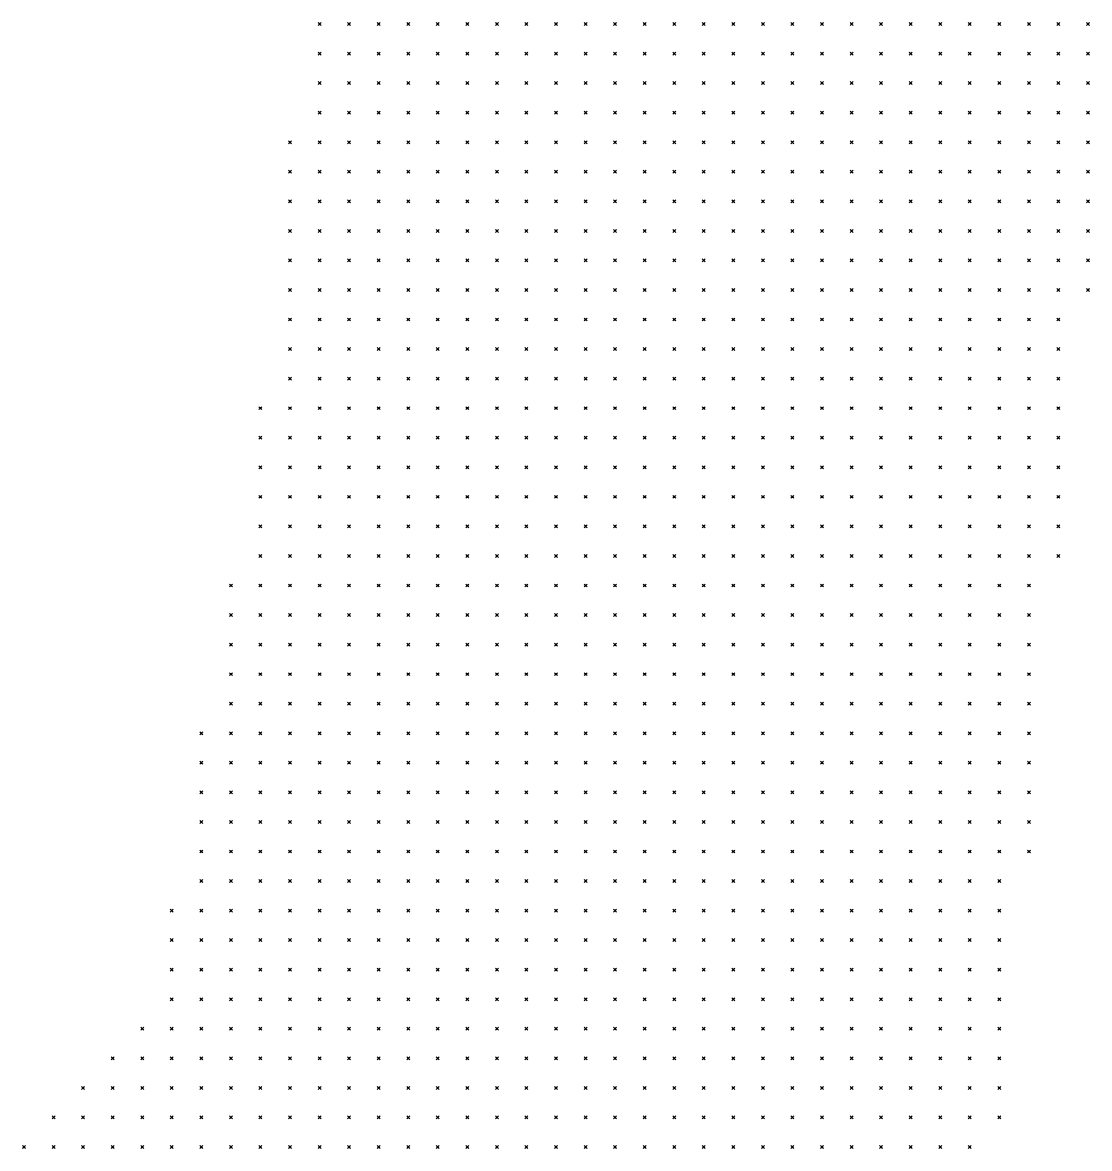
# Model space of a CAD drawing. Header units: metres. Extents: x 441556 to 446409, y 432338 to 461058.
# Drawn here: x 442646.7 to 442755, y 457903.7 to 458018 of the extents above; entities that cross this region are included whole.
import ezdxf

# ---------------------------------------------------------------- set-up
doc = ezdxf.new("R2010")
doc.units = ezdxf.units.M
doc.header["$MEASUREMENT"] = 0
doc.header["$PDMODE"] = 35
doc.header["$PDSIZE"] = 0.15
doc.layers.add('DTM-NOK-RevN_LIDAR_co_lidar', color=91, linetype='Continuous', lineweight=0)

msp = doc.modelspace()

# ---------------------------------------------------------------- linework, layer by layer
at = {"layer": 'DTM-NOK-RevN_LIDAR_co_lidar'}
for p in [(442676.852, 458017.829, 494.316), (442679.852, 458017.829, 493.149), (442682.851, 458017.829, 491.93), (442685.85, 458017.829, 490.679), (442688.85, 458017.829, 489.358), (442691.849, 458017.829, 488.115), (442694.848, 458017.829, 486.874), (442697.848, 458017.829, 485.677), (442700.847, 458017.829, 484.452), (442703.846, 458017.829, 483.075), (442706.846, 458017.829, 481.978), (442709.845, 458017.829, 481.23), (442712.844, 458017.829, 480.262), (442715.844, 458017.829, 479.094), (442718.843, 458017.829, 477.582), (442721.842, 458017.829, 476.567), (442724.842, 458017.829, 476.09), (442727.841, 458017.829, 475.307), (442730.84, 458017.829, 474.407), (442733.84, 458017.829, 473.173), (442736.839, 458017.829, 471.647), (442739.838, 458017.829, 470.092), (442742.838, 458017.829, 468.746), (442745.837, 458017.829, 467.242), (442748.836, 458017.829, 465.72), (442751.836, 458017.829, 464.149), (442754.835, 458017.829, 462.497), (442676.852, 458014.83, 493.209), (442679.852, 458014.83, 491.895), (442682.851, 458014.83, 490.7), (442685.85, 458014.83, 489.337), (442688.85, 458014.83, 488.04), (442691.849, 458014.83, 486.942), (442694.848, 458014.83, 485.766), (442697.848, 458014.83, 484.656), (442700.847, 458014.83, 483.571), (442703.846, 458014.83, 482.228), (442706.846, 458014.83, 480.923), (442709.845, 458014.83, 479.912), (442712.844, 458014.83, 478.981), (442715.844, 458014.83, 478.115), (442718.843, 458014.83, 476.871), (442721.842, 458014.83, 475.582), (442724.842, 458014.83, 474.907), (442727.841, 458014.83, 474.267), (442730.84, 458014.83, 473.509), (442733.84, 458014.83, 472.436), (442736.839, 458014.83, 471.085), (442739.838, 458014.83, 469.586), (442742.838, 458014.83, 468.089), (442745.837, 458014.83, 466.442), (442748.836, 458014.83, 465.004), (442751.836, 458014.83, 463.573), (442754.835, 458014.83, 461.915), (442676.852, 458011.83, 492.074), (442679.852, 458011.83, 490.609), (442682.851, 458011.83, 489.252), (442685.85, 458011.83, 487.918), (442688.85, 458011.83, 486.664), (442691.849, 458011.83, 485.569), (442694.848, 458011.83, 484.457), (442697.848, 458011.83, 483.437), (442700.847, 458011.83, 482.471), (442703.846, 458011.83, 481.336), (442706.846, 458011.83, 480.024), (442709.845, 458011.83, 478.699), (442712.844, 458011.83, 477.684), (442715.844, 458011.83, 477.078), (442718.843, 458011.83, 476.18), (442721.842, 458011.83, 474.998), (442724.842, 458011.83, 473.901), (442727.841, 458011.83, 473.049), (442730.84, 458011.83, 472.312), (442733.84, 458011.83, 471.323), (442736.839, 458011.83, 470.282), (442739.838, 458011.83, 469.107), (442742.838, 458011.83, 467.671), (442745.837, 458011.83, 466.026), (442748.836, 458011.83, 464.347), (442751.836, 458011.83, 462.838), (442754.835, 458011.83, 461.284), (442676.852, 458008.831, 490.788), (442679.852, 458008.831, 489.285), (442682.851, 458008.831, 487.844), (442685.85, 458008.831, 486.588), (442688.85, 458008.831, 485.368), (442691.849, 458008.831, 484.26), (442694.848, 458008.831, 483.167), (442697.848, 458008.831, 482.131), (442700.847, 458008.831, 481.121), (442703.846, 458008.831, 480.112), (442706.846, 458008.831, 479.081), (442709.845, 458008.831, 477.828), (442712.844, 458008.831, 476.553), (442715.844, 458008.831, 475.811), (442718.843, 458008.831, 475.228), (442721.842, 458008.831, 474.372), (442724.842, 458008.831, 473.245), (442727.841, 458008.831, 472.106), (442730.84, 458008.831, 470.999), (442733.84, 458008.831, 469.878), (442736.839, 458008.831, 469.188), (442739.838, 458008.831, 468.466), (442742.838, 458008.831, 467.295), (442745.837, 458008.831, 465.947), (442748.836, 458008.831, 464.153), (442751.836, 458008.831, 462.241), (442754.835, 458008.831, 460.642), (442673.853, 458005.832, 490.729), (442676.852, 458005.832, 489.319), (442679.852, 458005.832, 487.888), (442682.851, 458005.832, 486.557), (442685.85, 458005.832, 485.261), (442688.85, 458005.832, 484.043), (442691.849, 458005.832, 482.923), (442694.848, 458005.832, 481.782), (442697.848, 458005.832, 480.714), (442700.847, 458005.832, 479.716), (442703.846, 458005.832, 478.805), (442706.846, 458005.832, 477.952), (442709.845, 458005.832, 476.935), (442712.844, 458005.832, 475.741), (442715.844, 458005.832, 474.678), (442718.843, 458005.832, 474.008), (442721.842, 458005.832, 473.434), (442724.842, 458005.832, 472.748), (442727.841, 458005.832, 471.778), (442730.84, 458005.832, 470.393), (442733.84, 458005.832, 468.816), (442736.839, 458005.832, 467.995), (442739.838, 458005.832, 467.648), (442742.838, 458005.832, 466.7), (442745.837, 458005.832, 465.516), (442748.836, 458005.832, 464.05), (442751.836, 458005.832, 462.255), (442754.835, 458005.832, 460.392), (442673.853, 458002.832, 489.404), (442676.852, 458002.832, 487.885), (442679.852, 458002.832, 486.541), (442682.851, 458002.832, 485.187), (442685.85, 458002.832, 483.884), (442688.85, 458002.832, 482.631), (442691.849, 458002.832, 481.406), (442694.848, 458002.832, 480.272), (442697.848, 458002.832, 479.259), (442700.847, 458002.832, 478.284), (442703.846, 458002.832, 477.394), (442706.846, 458002.832, 476.585), (442709.845, 458002.832, 475.681), (442712.844, 458002.832, 474.734), (442715.844, 458002.832, 473.774), (442718.843, 458002.832, 472.673), (442721.842, 458002.832, 472.281), (442724.842, 458002.832, 471.865), (442727.841, 458002.832, 471.108), (442730.84, 458002.832, 470.182), (442733.84, 458002.832, 468.643), (442736.839, 458002.832, 467.104), (442739.838, 458002.832, 466.466), (442742.838, 458002.832, 465.96), (442745.837, 458002.832, 464.824), (442748.836, 458002.832, 463.433), (442751.836, 458002.832, 462.013), (442754.835, 458002.832, 460.432), (442673.853, 457999.833, 487.965), (442676.852, 457999.833, 486.364), (442679.852, 457999.833, 485.156), (442682.851, 457999.833, 483.875), (442685.85, 457999.833, 482.547), (442688.85, 457999.833, 481.315), (442691.849, 457999.833, 480.061), (442694.848, 457999.833, 478.882), (442697.848, 457999.833, 477.825), (442700.847, 457999.833, 476.773), (442703.846, 457999.833, 475.787), (442706.846, 457999.833, 475.014), (442709.845, 457999.833, 474.268), (442712.844, 457999.833, 473.403), (442715.844, 457999.833, 472.598), (442718.843, 457999.833, 471.725), (442721.842, 457999.833, 471.096), (442724.842, 457999.833, 470.903), (442727.841, 457999.833, 470.275), (442730.84, 457999.833, 469.482), (442733.84, 457999.833, 468.536), (442736.839, 457999.833, 466.822), (442739.838, 457999.833, 465.601), (442742.838, 457999.833, 465.122), (442745.837, 457999.833, 464.04), (442748.836, 457999.833, 462.686), (442751.836, 457999.833, 461.315), (442754.835, 457999.833, 459.769), (442673.853, 457996.834, 486.398), (442676.852, 457996.834, 485.046), (442679.852, 457996.834, 483.648), (442682.851, 457996.834, 482.342), (442685.85, 457996.834, 481.035), (442688.85, 457996.834, 479.831), (442691.849, 457996.834, 478.599), (442694.848, 457996.834, 477.288), (442697.848, 457996.834, 476.172), (442700.847, 457996.834, 475.104), (442703.846, 457996.834, 474.062), (442706.846, 457996.834, 473.342), (442709.845, 457996.834, 472.728), (442712.844, 457996.834, 471.96), (442715.844, 457996.834, 471.348), (442718.843, 457996.834, 470.758), (442721.842, 457996.834, 470.052), (442724.842, 457996.834, 469.911), (442727.841, 457996.834, 469.389), (442730.84, 457996.834, 468.682), (442733.84, 457996.834, 467.893), (442736.839, 457996.834, 466.596), (442739.838, 457996.834, 465.232), (442742.838, 457996.834, 464.122), (442745.837, 457996.834, 462.84), (442748.836, 457996.834, 461.539), (442751.836, 457996.834, 460.25), (442754.835, 457996.834, 458.719), (442673.853, 457993.834, 484.897), (442676.852, 457993.834, 483.554), (442679.852, 457993.834, 482.135), (442682.851, 457993.834, 480.936), (442685.85, 457993.834, 479.676), (442688.85, 457993.834, 478.443), (442691.849, 457993.834, 477.14), (442694.848, 457993.834, 475.702), (442697.848, 457993.834, 474.418), (442700.847, 457993.834, 473.322), (442703.846, 457993.834, 472.511), (442706.846, 457993.834, 471.938), (442709.845, 457993.834, 471.304), (442712.844, 457993.834, 470.68), (442715.844, 457993.834, 470.177), (442718.843, 457993.834, 469.749), (442721.842, 457993.834, 469.129), (442724.842, 457993.834, 468.955), (442727.841, 457993.834, 468.554), (442730.84, 457993.834, 467.789), (442733.84, 457993.834, 466.885), (442736.839, 457993.834, 466.131), (442739.838, 457993.834, 465.063), (442742.838, 457993.834, 463.712), (442745.837, 457993.834, 462.125), (442748.836, 457993.834, 460.601), (442751.836, 457993.834, 459.18), (442754.835, 457993.834, 457.659), (442673.853, 457990.835, 483.489), (442676.852, 457990.835, 482.209), (442679.852, 457990.835, 480.916), (442682.851, 457990.835, 479.595), (442685.85, 457990.835, 478.425), (442688.85, 457990.835, 477.051), (442691.849, 457990.835, 475.481), (442694.848, 457990.835, 473.988), (442697.848, 457990.835, 472.784), (442700.847, 457990.835, 471.952), (442703.846, 457990.835, 471.296), (442706.846, 457990.835, 470.706), (442709.845, 457990.835, 470.185), (442712.844, 457990.835, 469.646), (442715.844, 457990.835, 469.231), (442718.843, 457990.835, 468.897), (442721.842, 457990.835, 468.431), (442724.842, 457990.835, 468.046), (442727.841, 457990.835, 467.742), (442730.84, 457990.835, 467.109), (442733.84, 457990.835, 466.274), (442736.839, 457990.835, 465.276), (442739.838, 457990.835, 464.271), (442742.838, 457990.835, 463.137), (442745.837, 457990.835, 461.604), (442748.836, 457990.835, 460.238), (442751.836, 457990.835, 458.854), (442754.835, 457990.835, 457.299), (442673.853, 457987.836, 482.093), (442676.852, 457987.836, 480.852), (442679.852, 457987.836, 479.668), (442682.851, 457987.836, 478.374), (442685.85, 457987.836, 476.991), (442688.85, 457987.836, 475.437), (442691.849, 457987.836, 473.807), (442694.848, 457987.836, 472.416), (442697.848, 457987.836, 471.423), (442700.847, 457987.836, 470.835), (442703.846, 457987.836, 470.367), (442706.846, 457987.836, 469.82), (442709.845, 457987.836, 469.338), (442712.844, 457987.836, 468.901), (442715.844, 457987.836, 468.378), (442718.843, 457987.836, 467.958), (442721.842, 457987.836, 467.672), (442724.842, 457987.836, 467.325), (442727.841, 457987.836, 467.066), (442730.84, 457987.836, 466.471), (442733.84, 457987.836, 465.676), (442736.839, 457987.836, 464.665), (442739.838, 457987.836, 463.442), (442742.838, 457987.836, 461.936), (442745.837, 457987.836, 460.308), (442748.836, 457987.836, 458.964), (442751.836, 457987.836, 457.802), (442673.853, 457984.836, 480.835), (442676.852, 457984.836, 479.553), (442679.852, 457984.836, 478.393), (442682.851, 457984.836, 477.091), (442685.85, 457984.836, 475.626), (442688.85, 457984.836, 474.001), (442691.849, 457984.836, 472.596), (442694.848, 457984.836, 471.316), (442697.848, 457984.836, 470.363), (442700.847, 457984.836, 469.853), (442703.846, 457984.836, 469.508), (442706.846, 457984.836, 469.054), (442709.845, 457984.836, 468.566), (442712.844, 457984.836, 468.144), (442715.844, 457984.836, 467.621), (442718.843, 457984.836, 467.27), (442721.842, 457984.836, 466.959), (442724.842, 457984.836, 466.325), (442727.841, 457984.836, 466.345), (442730.84, 457984.836, 465.808), (442733.84, 457984.836, 464.858), (442736.839, 457984.836, 463.796), (442739.838, 457984.836, 462.71), (442742.838, 457984.836, 461.31), (442745.837, 457984.836, 459.398), (442748.836, 457984.836, 457.634), (442751.836, 457984.836, 456.245), (442673.853, 457981.837, 479.726), (442676.852, 457981.837, 478.687), (442679.852, 457981.837, 477.4), (442682.851, 457981.837, 476.066), (442685.85, 457981.837, 474.51), (442688.85, 457981.837, 472.972), (442691.849, 457981.837, 471.549), (442694.848, 457981.837, 470.286), (442697.848, 457981.837, 469.557), (442700.847, 457981.837, 469.204), (442703.846, 457981.837, 468.868), (442706.846, 457981.837, 468.441), (442709.845, 457981.837, 467.911), (442712.844, 457981.837, 467.435), (442715.844, 457981.837, 467.073), (442718.843, 457981.837, 466.716), (442721.842, 457981.837, 466.294), (442724.842, 457981.837, 465.419), (442727.841, 457981.837, 465.14), (442730.84, 457981.837, 464.743), (442733.84, 457981.837, 463.749), (442736.839, 457981.837, 462.715), (442739.838, 457981.837, 461.579), (442742.838, 457981.837, 460.336), (442745.837, 457981.837, 458.994), (442748.836, 457981.837, 457.288), (442751.836, 457981.837, 455.419), (442670.854, 457978.838, 479.902), (442673.853, 457978.838, 478.999), (442676.852, 457978.838, 477.88), (442679.852, 457978.838, 476.654), (442682.851, 457978.838, 475.279), (442685.85, 457978.838, 473.774), (442688.85, 457978.838, 472.126), (442691.849, 457978.838, 470.721), (442694.848, 457978.838, 469.609), (442697.848, 457978.838, 468.943), (442700.847, 457978.838, 468.61), (442703.846, 457978.838, 468.275), (442706.846, 457978.838, 467.831), (442709.845, 457978.838, 467.313), (442712.844, 457978.838, 466.808), (442715.844, 457978.838, 466.39), (442718.843, 457978.838, 465.891), (442721.842, 457978.838, 465.258), (442724.842, 457978.838, 464.654), (442727.841, 457978.838, 463.807), (442730.84, 457978.838, 463.561), (442733.84, 457978.838, 462.704), (442736.839, 457978.838, 461.705), (442739.838, 457978.838, 460.497), (442742.838, 457978.838, 459.27), (442745.837, 457978.838, 458.025), (442748.836, 457978.838, 456.581), (442751.836, 457978.838, 454.977), (442670.854, 457975.838, 479.029), (442673.853, 457975.838, 478.215), (442676.852, 457975.838, 477.236), (442679.852, 457975.838, 476.1), (442682.851, 457975.838, 474.7), (442685.85, 457975.838, 473.064), (442688.85, 457975.838, 471.444), (442691.849, 457975.838, 470.132), (442694.848, 457975.838, 469.131), (442697.848, 457975.838, 468.591), (442700.847, 457975.838, 468.277), (442703.846, 457975.838, 467.866), (442706.846, 457975.838, 467.379), (442709.845, 457975.838, 466.867), (442712.844, 457975.838, 466.38), (442715.844, 457975.838, 465.911), (442718.843, 457975.838, 465.198), (442721.842, 457975.838, 464.471), (442724.842, 457975.838, 463.982), (442727.841, 457975.838, 462.646), (442730.84, 457975.838, 462.302), (442733.84, 457975.838, 461.573), (442736.839, 457975.838, 460.77), (442739.838, 457975.838, 459.529), (442742.838, 457975.838, 458.298), (442745.837, 457975.838, 456.905), (442748.836, 457975.838, 455.608), (442751.836, 457975.838, 454.211), (442670.854, 457972.839, 478.202), (442673.853, 457972.839, 477.417), (442676.852, 457972.839, 476.504), (442679.852, 457972.839, 475.431), (442682.851, 457972.839, 474.077), (442685.85, 457972.839, 472.438), (442688.85, 457972.839, 470.863), (442691.849, 457972.839, 469.588), (442694.848, 457972.839, 468.741), (442697.848, 457972.839, 468.268), (442700.847, 457972.839, 467.886), (442703.846, 457972.839, 467.432), (442706.846, 457972.839, 466.944), (442709.845, 457972.839, 466.465), (442712.844, 457972.839, 466.038), (442715.844, 457972.839, 465.575), (442718.843, 457972.839, 464.868), (442721.842, 457972.839, 464.147), (442724.842, 457972.839, 463.509), (442727.841, 457972.839, 461.982), (442730.84, 457972.839, 461.2), (442733.84, 457972.839, 460.565), (442736.839, 457972.839, 459.493), (442739.838, 457972.839, 458.357), (442742.838, 457972.839, 456.999), (442745.837, 457972.839, 455.831), (442748.836, 457972.839, 454.501), (442751.836, 457972.839, 453.086), (442670.854, 457969.84, 477.44), (442673.853, 457969.84, 476.656), (442676.852, 457969.84, 475.774), (442679.852, 457969.84, 474.656), (442682.851, 457969.84, 473.404), (442685.85, 457969.84, 471.897), (442688.85, 457969.84, 470.419), (442691.849, 457969.84, 469.215), (442694.848, 457969.84, 468.432), (442697.848, 457969.84, 467.939), (442700.847, 457969.84, 467.538), (442703.846, 457969.84, 467.097), (442706.846, 457969.84, 466.617), (442709.845, 457969.84, 466.182), (442712.844, 457969.84, 465.785), (442715.844, 457969.84, 465.321), (442718.843, 457969.84, 464.57), (442721.842, 457969.84, 463.501), (442724.842, 457969.84, 462.662), (442727.841, 457969.84, 461.323), (442730.84, 457969.84, 460.206), (442733.84, 457969.84, 459.699), (442736.839, 457969.84, 458.412), (442739.838, 457969.84, 457.169), (442742.838, 457969.84, 455.863), (442745.837, 457969.84, 454.651), (442748.836, 457969.84, 453.28), (442751.836, 457969.84, 451.954), (442670.854, 457966.84, 476.758), (442673.853, 457966.84, 475.876), (442676.852, 457966.84, 475.059), (442679.852, 457966.84, 473.943), (442682.851, 457966.84, 472.791), (442685.85, 457966.84, 471.396), (442688.85, 457966.84, 470.078), (442691.849, 457966.84, 468.97), (442694.848, 457966.84, 468.173), (442697.848, 457966.84, 467.617), (442700.847, 457966.84, 467.106), (442703.846, 457966.84, 466.613), (442706.846, 457966.84, 466.19), (442709.845, 457966.84, 465.841), (442712.844, 457966.84, 465.479), (442715.844, 457966.84, 464.854), (442718.843, 457966.84, 463.866), (442721.842, 457966.84, 462.625), (442724.842, 457966.84, 461.598), (442727.841, 457966.84, 460.447), (442730.84, 457966.84, 459.224), (442733.84, 457966.84, 458.913), (442736.839, 457966.84, 457.698), (442739.838, 457966.84, 456.178), (442742.838, 457966.84, 454.755), (442745.837, 457966.84, 453.6), (442748.836, 457966.84, 452.124), (442751.836, 457966.84, 450.876), (442670.854, 457963.841, 476.112), (442673.853, 457963.841, 475.212), (442676.852, 457963.841, 474.442), (442679.852, 457963.841, 473.38), (442682.851, 457963.841, 472.19), (442685.85, 457963.841, 470.959), (442688.85, 457963.841, 469.729), (442691.849, 457963.841, 468.696), (442694.848, 457963.841, 467.9), (442697.848, 457963.841, 467.294), (442700.847, 457963.841, 466.716), (442703.846, 457963.841, 466.153), (442706.846, 457963.841, 465.74), (442709.845, 457963.841, 465.394), (442712.844, 457963.841, 464.93), (442715.844, 457963.841, 464.134), (442718.843, 457963.841, 462.735), (442721.842, 457963.841, 461.42), (442724.842, 457963.841, 460.393), (442727.841, 457963.841, 459.496), (442730.84, 457963.841, 457.704), (442733.84, 457963.841, 457.775), (442736.839, 457963.841, 456.671), (442739.838, 457963.841, 455.08), (442742.838, 457963.841, 453.734), (442745.837, 457963.841, 452.652), (442748.836, 457963.841, 451.364), (442751.836, 457963.841, 449.897), (442667.854, 457960.842, 476.059), (442670.854, 457960.842, 475.344), (442673.853, 457960.842, 474.512), (442676.852, 457960.842, 473.798), (442679.852, 457960.842, 472.839), (442682.851, 457960.842, 471.725), (442685.85, 457960.842, 470.597), (442688.85, 457960.842, 469.477), (442691.849, 457960.842, 468.527), (442694.848, 457960.842, 467.677), (442697.848, 457960.842, 466.959), (442700.847, 457960.842, 466.335), (442703.846, 457960.842, 465.771), (442706.846, 457960.842, 465.315), (442709.845, 457960.842, 464.887), (442712.844, 457960.842, 464.345), (442715.844, 457960.842, 463.424), (442718.843, 457960.842, 461.826), (442721.842, 457960.842, 460.339), (442724.842, 457960.842, 459.254), (442727.841, 457960.842, 458.561), (442730.84, 457960.842, 456.578), (442733.84, 457960.842, 455.783), (442736.839, 457960.842, 455.253), (442739.838, 457960.842, 453.966), (442742.838, 457960.842, 452.787), (442745.837, 457960.842, 451.582), (442748.836, 457960.842, 450.246), (442667.854, 457957.842, 475.473), (442670.854, 457957.842, 474.735), (442673.853, 457957.842, 473.929), (442676.852, 457957.842, 473.236), (442679.852, 457957.842, 472.367), (442682.851, 457957.842, 471.366), (442685.85, 457957.842, 470.293), (442688.85, 457957.842, 469.305), (442691.849, 457957.842, 468.378), (442694.848, 457957.842, 467.417), (442697.848, 457957.842, 466.634), (442700.847, 457957.842, 466.012), (442703.846, 457957.842, 465.437), (442706.846, 457957.842, 464.918), (442709.845, 457957.842, 464.382), (442712.844, 457957.842, 463.707), (442715.844, 457957.842, 462.602), (442718.843, 457957.842, 460.834), (442721.842, 457957.842, 459.278), (442724.842, 457957.842, 458.169), (442727.841, 457957.842, 457.623), (442730.84, 457957.842, 456.102), (442733.84, 457957.842, 454.127), (442736.839, 457957.842, 453.446), (442739.838, 457957.842, 452.545), (442742.838, 457957.842, 451.566), (442745.837, 457957.842, 450.391), (442748.836, 457957.842, 449.068), (442667.854, 457954.843, 475.016), (442670.854, 457954.843, 474.272), (442673.853, 457954.843, 473.523), (442676.852, 457954.843, 472.866), (442679.852, 457954.843, 472.017), (442682.851, 457954.843, 471.097), (442685.85, 457954.843, 470.103), (442688.85, 457954.843, 469.094), (442691.849, 457954.843, 468.067), (442694.848, 457954.843, 467.09), (442697.848, 457954.843, 466.303), (442700.847, 457954.843, 465.658), (442703.846, 457954.843, 465.06), (442706.846, 457954.843, 464.467), (442709.845, 457954.843, 463.802), (442712.844, 457954.843, 463.016), (442715.844, 457954.843, 461.86), (442718.843, 457954.843, 460.008), (442721.842, 457954.843, 458.209), (442724.842, 457954.843, 456.927), (442727.841, 457954.843, 456.517), (442730.84, 457954.843, 455.477), (442733.84, 457954.843, 453.555), (442736.839, 457954.843, 452.072), (442739.838, 457954.843, 450.866), (442742.838, 457954.843, 450.359), (442745.837, 457954.843, 449.255), (442748.836, 457954.843, 447.883), (442667.854, 457951.844, 474.661), (442670.854, 457951.844, 473.908), (442673.853, 457951.844, 473.198), (442676.852, 457951.844, 472.553), (442679.852, 457951.844, 471.754), (442682.851, 457951.844, 470.851), (442685.85, 457951.844, 469.875), (442688.85, 457951.844, 468.818), (442691.849, 457951.844, 467.724), (442694.848, 457951.844, 466.76), (442697.848, 457951.844, 465.949), (442700.847, 457951.844, 465.241), (442703.846, 457951.844, 464.581), (442706.846, 457951.844, 463.835), (442709.845, 457951.844, 462.978), (442712.844, 457951.844, 462.115), (442715.844, 457951.844, 460.991), (442718.843, 457951.844, 459.191), (442721.842, 457951.844, 457.053), (442724.842, 457951.844, 455.652), (442727.841, 457951.844, 455.158), (442730.84, 457951.844, 454.494), (442733.84, 457951.844, 453.214), (442736.839, 457951.844, 451.501), (442739.838, 457951.844, 449.644), (442742.838, 457951.844, 448.914), (442745.837, 457951.844, 448.039), (442748.836, 457951.844, 446.765), (442667.854, 457948.844, 474.322), (442670.854, 457948.844, 473.621), (442673.853, 457948.844, 472.856), (442676.852, 457948.844, 472.194), (442679.852, 457948.844, 471.482), (442682.851, 457948.844, 470.605), (442685.85, 457948.844, 469.597), (442688.85, 457948.844, 468.571), (442691.849, 457948.844, 467.51), (442694.848, 457948.844, 466.468), (442697.848, 457948.844, 465.568), (442700.847, 457948.844, 464.773), (442703.846, 457948.844, 463.985), (442706.846, 457948.844, 463.09), (442709.845, 457948.844, 462.085), (442712.844, 457948.844, 461.101), (442715.844, 457948.844, 459.887), (442718.843, 457948.844, 458.051), (442721.842, 457948.844, 455.989), (442724.842, 457948.844, 454.514), (442727.841, 457948.844, 453.835), (442730.84, 457948.844, 453.382), (442733.84, 457948.844, 452.324), (442736.839, 457948.844, 451.035), (442739.838, 457948.844, 449.084), (442742.838, 457948.844, 447.37), (442745.837, 457948.844, 446.733), (442748.836, 457948.844, 445.737), (442664.855, 457945.845, 474.665), (442667.854, 457945.845, 474.041), (442670.854, 457945.845, 473.346), (442673.853, 457945.845, 472.557), (442676.852, 457945.845, 471.851), (442679.852, 457945.845, 471.176), (442682.851, 457945.845, 470.37), (442685.85, 457945.845, 469.368), (442688.85, 457945.845, 468.344), (442691.849, 457945.845, 467.291), (442694.848, 457945.845, 466.139), (442697.848, 457945.845, 465.117), (442700.847, 457945.845, 464.234), (442703.846, 457945.845, 463.345), (442706.846, 457945.845, 462.377), (442709.845, 457945.845, 461.278), (442712.844, 457945.845, 460.1), (442715.844, 457945.845, 458.72), (442718.843, 457945.845, 456.879), (442721.842, 457945.845, 455.162), (442724.842, 457945.845, 453.532), (442727.841, 457945.845, 452.646), (442730.84, 457945.845, 452.221), (442733.84, 457945.845, 451.196), (442736.839, 457945.845, 450.177), (442739.838, 457945.845, 448.522), (442742.838, 457945.845, 446.279), (442745.837, 457945.845, 445.437), (442748.836, 457945.845, 444.61), (442664.855, 457942.846, 474.552), (442667.854, 457942.846, 473.861), (442670.854, 457942.846, 473.084), (442673.853, 457942.846, 472.332), (442676.852, 457942.846, 471.57), (442679.852, 457942.846, 470.894), (442682.851, 457942.846, 470.107), (442685.85, 457942.846, 469.115), (442688.85, 457942.846, 468.05), (442691.849, 457942.846, 466.931), (442694.848, 457942.846, 465.767), (442697.848, 457942.846, 464.686), (442700.847, 457942.846, 463.709), (442703.846, 457942.846, 462.724), (442706.846, 457942.846, 461.61), (442709.845, 457942.846, 460.343), (442712.844, 457942.846, 459.025), (442715.844, 457942.846, 457.594), (442718.843, 457942.846, 455.917), (442721.842, 457942.846, 454.287), (442724.842, 457942.846, 452.616), (442727.841, 457942.846, 451.423), (442730.84, 457942.846, 450.933), (442733.84, 457942.846, 450.179), (442736.839, 457942.846, 449.134), (442739.838, 457942.846, 447.593), (442742.838, 457942.846, 445.477), (442745.837, 457942.846, 443.897), (442748.836, 457942.846, 443.199), (442664.855, 457939.846, 474.498), (442667.854, 457939.846, 473.726), (442670.854, 457939.846, 472.868), (442673.853, 457939.846, 472.118), (442676.852, 457939.846, 471.343), (442679.852, 457939.846, 470.665), (442682.851, 457939.846, 469.854), (442685.85, 457939.846, 468.857), (442688.85, 457939.846, 467.736), (442691.849, 457939.846, 466.561), (442694.848, 457939.846, 465.44), (442697.848, 457939.846, 464.32), (442700.847, 457939.846, 463.195), (442703.846, 457939.846, 462.035), (442706.846, 457939.846, 460.737), (442709.845, 457939.846, 459.331), (442712.844, 457939.846, 457.94), (442715.844, 457939.846, 456.578), (442718.843, 457939.846, 455.064), (442721.842, 457939.846, 453.326), (442724.842, 457939.846, 451.645), (442727.841, 457939.846, 450.342), (442730.84, 457939.846, 449.551), (442733.84, 457939.846, 449.029), (442736.839, 457939.846, 448.073), (442739.838, 457939.846, 446.624), (442742.838, 457939.846, 444.737), (442745.837, 457939.846, 442.507), (442748.836, 457939.846, 441.55), (442664.855, 457936.847, 474.376), (442667.854, 457936.847, 473.581), (442670.854, 457936.847, 472.749), (442673.853, 457936.847, 472.007), (442676.852, 457936.847, 471.211), (442679.852, 457936.847, 470.506), (442682.851, 457936.847, 469.715), (442685.85, 457936.847, 468.688), (442688.85, 457936.847, 467.485), (442691.849, 457936.847, 466.272), (442694.848, 457936.847, 465.059), (442697.848, 457936.847, 463.829), (442700.847, 457936.847, 462.59), (442703.846, 457936.847, 461.284), (442706.846, 457936.847, 459.918), (442709.845, 457936.847, 458.471), (442712.844, 457936.847, 456.949), (442715.844, 457936.847, 455.623), (442718.843, 457936.847, 454.27), (442721.842, 457936.847, 452.526), (442724.842, 457936.847, 450.781), (442727.841, 457936.847, 449.457), (442730.84, 457936.847, 448.363), (442733.84, 457936.847, 447.725), (442736.839, 457936.847, 446.911), (442739.838, 457936.847, 445.693), (442742.838, 457936.847, 443.98), (442745.837, 457936.847, 442.026), (442748.836, 457936.847, 440.202), (442664.855, 457933.847, 474.262), (442667.854, 457933.847, 473.364), (442670.854, 457933.847, 472.682), (442673.853, 457933.847, 471.93), (442676.852, 457933.847, 471.214), (442679.852, 457933.847, 470.433), (442682.851, 457933.847, 469.671), (442685.85, 457933.847, 468.518), (442688.85, 457933.847, 467.259), (442691.849, 457933.847, 465.978), (442694.848, 457933.847, 464.671), (442697.848, 457933.847, 463.388), (442700.847, 457933.847, 462.063), (442703.846, 457933.847, 460.544), (442706.846, 457933.847, 458.889), (442709.845, 457933.847, 457.352), (442712.844, 457933.847, 456.049), (442715.844, 457933.847, 454.789), (442718.843, 457933.847, 453.294), (442721.842, 457933.847, 451.722), (442724.842, 457933.847, 450.033), (442727.841, 457933.847, 448.387), (442730.84, 457933.847, 447.165), (442733.84, 457933.847, 446.437), (442736.839, 457933.847, 445.647), (442739.838, 457933.847, 444.537), (442742.838, 457933.847, 442.944), (442745.837, 457933.847, 441.366), (442748.836, 457933.847, 439.278), (442664.855, 457930.848, 474.051), (442667.854, 457930.848, 473.373), (442670.854, 457930.848, 472.722), (442673.853, 457930.848, 471.95), (442676.852, 457930.848, 471.198), (442679.852, 457930.848, 470.41), (442682.851, 457930.848, 469.446), (442685.85, 457930.848, 468.311), (442688.85, 457930.848, 466.986), (442691.849, 457930.848, 465.716), (442694.848, 457930.848, 464.371), (442697.848, 457930.848, 462.962), (442700.847, 457930.848, 461.518), (442703.846, 457930.848, 459.597), (442706.846, 457930.848, 457.458), (442709.845, 457930.848, 455.887), (442712.844, 457930.848, 454.664), (442715.844, 457930.848, 453.266), (442718.843, 457930.848, 451.677), (442721.842, 457930.848, 450.459), (442724.842, 457930.848, 448.975), (442727.841, 457930.848, 447.37), (442730.84, 457930.848, 446.079), (442733.84, 457930.848, 445.043), (442736.839, 457930.848, 444.206), (442739.838, 457930.848, 443.163), (442742.838, 457930.848, 441.788), (442745.837, 457930.848, 440.219), (442661.855, 457927.849, 474.632), (442664.855, 457927.849, 473.988), (442667.854, 457927.849, 473.416), (442670.854, 457927.849, 472.733), (442673.853, 457927.849, 472.047), (442676.852, 457927.849, 471.17), (442679.852, 457927.849, 470.292), (442682.851, 457927.849, 469.317), (442685.85, 457927.849, 468.132), (442688.85, 457927.849, 466.825), (442691.849, 457927.849, 465.476), (442694.848, 457927.849, 464.032), (442697.848, 457927.849, 462.551), (442700.847, 457927.849, 461.013), (442703.846, 457927.849, 458.998), (442706.846, 457927.849, 456.582), (442709.845, 457927.849, 454.617), (442712.844, 457927.849, 453.231), (442715.844, 457927.849, 451.776), (442718.843, 457927.849, 450.442), (442721.842, 457927.849, 449.324), (442724.842, 457927.849, 447.842), (442727.841, 457927.849, 446.519), (442730.84, 457927.849, 445.268), (442733.84, 457927.849, 444.15), (442736.839, 457927.849, 442.906), (442739.838, 457927.849, 441.885), (442742.838, 457927.849, 440.521), (442745.837, 457927.849, 439.228), (442661.855, 457924.849, 474.548), (442664.855, 457924.849, 473.932), (442667.854, 457924.849, 473.259), (442670.854, 457924.849, 472.592), (442673.853, 457924.849, 471.886), (442676.852, 457924.849, 471.031), (442679.852, 457924.849, 470.08), (442682.851, 457924.849, 469.038), (442685.85, 457924.849, 467.835), (442688.85, 457924.849, 466.497), (442691.849, 457924.849, 465.176), (442694.848, 457924.849, 463.615), (442697.848, 457924.849, 462.093), (442700.847, 457924.849, 460.495), (442703.846, 457924.849, 458.427), (442706.846, 457924.849, 455.949), (442709.845, 457924.849, 453.55), (442712.844, 457924.849, 451.652), (442715.844, 457924.849, 450.159), (442718.843, 457924.849, 449.061), (442721.842, 457924.849, 448.036), (442724.842, 457924.849, 446.749), (442727.841, 457924.849, 445.295), (442730.84, 457924.849, 443.996), (442733.84, 457924.849, 442.969), (442736.839, 457924.849, 441.837), (442739.838, 457924.849, 440.762), (442742.838, 457924.849, 439.538), (442745.837, 457924.849, 438.098), (442661.855, 457921.85, 474.436), (442664.855, 457921.85, 473.776), (442667.854, 457921.85, 473.012), (442670.854, 457921.85, 472.403), (442673.853, 457921.85, 471.56), (442676.852, 457921.85, 470.65), (442679.852, 457921.85, 469.723), (442682.851, 457921.85, 468.771), (442685.85, 457921.85, 467.559), (442688.85, 457921.85, 466.24), (442691.849, 457921.85, 464.821), (442694.848, 457921.85, 463.135), (442697.848, 457921.85, 461.512), (442700.847, 457921.85, 459.834), (442703.846, 457921.85, 457.905), (442706.846, 457921.85, 455.748), (442709.845, 457921.85, 453.178), (442712.844, 457921.85, 450.567), (442715.844, 457921.85, 448.866), (442718.843, 457921.85, 447.925), (442721.842, 457921.85, 446.893), (442724.842, 457921.85, 445.835), (442727.841, 457921.85, 444.626), (442730.84, 457921.85, 443.446), (442733.84, 457921.85, 442.06), (442736.839, 457921.85, 440.931), (442739.838, 457921.85, 439.754), (442742.838, 457921.85, 438.571), (442745.837, 457921.85, 437.274), (442661.855, 457918.851, 474.105), (442664.855, 457918.851, 473.427), (442667.854, 457918.851, 472.712), (442670.854, 457918.851, 472.013), (442673.853, 457918.851, 471.189), (442676.852, 457918.851, 470.374), (442679.852, 457918.851, 469.453), (442682.851, 457918.851, 468.235), (442685.85, 457918.851, 467.068), (442688.85, 457918.851, 465.67), (442691.849, 457918.851, 464.195), (442694.848, 457918.851, 462.605), (442697.848, 457918.851, 460.93), (442700.847, 457918.851, 459.152), (442703.846, 457918.851, 457.137), (442706.846, 457918.851, 455.012), (442709.845, 457918.851, 452.766), (442712.844, 457918.851, 450.26), (442715.844, 457918.851, 448.131), (442718.843, 457918.851, 446.831), (442721.842, 457918.851, 445.885), (442724.842, 457918.851, 444.838), (442727.841, 457918.851, 443.799), (442730.84, 457918.851, 442.713), (442733.84, 457918.851, 441.411), (442736.839, 457918.851, 440.004), (442739.838, 457918.851, 438.613), (442742.838, 457918.851, 437.459), (442745.837, 457918.851, 436.094), (442658.856, 457915.851, 474.486), (442661.855, 457915.851, 473.73), (442664.855, 457915.851, 473.033), (442667.854, 457915.851, 472.386), (442670.854, 457915.851, 471.748), (442673.853, 457915.851, 471.025), (442676.852, 457915.851, 470.11), (442679.852, 457915.851, 468.95), (442682.851, 457915.851, 467.807), (442685.85, 457915.851, 466.438), (442688.85, 457915.851, 464.964), (442691.849, 457915.851, 463.449), (442694.848, 457915.851, 462.094), (442697.848, 457915.851, 460.449), (442700.847, 457915.851, 458.425), (442703.846, 457915.851, 456.313), (442706.846, 457915.851, 454.117), (442709.845, 457915.851, 451.887), (442712.844, 457915.851, 449.768), (442715.844, 457915.851, 447.763), (442718.843, 457915.851, 446.118), (442721.842, 457915.851, 445.02), (442724.842, 457915.851, 444.238), (442727.841, 457915.851, 443.131), (442730.84, 457915.851, 441.983), (442733.84, 457915.851, 440.865), (442736.839, 457915.851, 439.184), (442739.838, 457915.851, 437.503), (442742.838, 457915.851, 436.36), (442745.837, 457915.851, 435.069), (442655.857, 457912.852, 474.738), (442658.856, 457912.852, 474.041), (442661.855, 457912.852, 473.29), (442664.855, 457912.852, 472.608), (442667.854, 457912.852, 471.936), (442670.854, 457912.852, 471.218), (442673.853, 457912.852, 470.573), (442676.852, 457912.852, 469.662), (442679.852, 457912.852, 468.559), (442682.851, 457912.852, 467.318), (442685.85, 457912.852, 465.859), (442688.85, 457912.852, 464.227), (442691.849, 457912.852, 462.783), (442694.848, 457912.852, 461.376), (442697.848, 457912.852, 459.58), (442700.847, 457912.852, 457.482), (442703.846, 457912.852, 455.326), (442706.846, 457912.852, 453.163), (442709.845, 457912.852, 451.006), (442712.844, 457912.852, 449.075), (442715.844, 457912.852, 447.509), (442718.843, 457912.852, 445.745), (442721.842, 457912.852, 444.293), (442724.842, 457912.852, 443.648), (442727.841, 457912.852, 442.624), (442730.84, 457912.852, 441.64), (442733.84, 457912.852, 440.455), (442736.839, 457912.852, 439.008), (442739.838, 457912.852, 437.347), (442742.838, 457912.852, 435.684), (442745.837, 457912.852, 434.401), (442652.857, 457909.853, 475.025), (442655.857, 457909.853, 474.317), (442658.856, 457909.853, 473.538), (442661.855, 457909.853, 472.731), (442664.855, 457909.853, 472.035), (442667.854, 457909.853, 471.362), (442670.854, 457909.853, 470.647), (442673.853, 457909.853, 469.727), (442676.852, 457909.853, 468.58), (442679.852, 457909.853, 467.772), (442682.851, 457909.853, 466.599), (442685.85, 457909.853, 465.107), (442688.85, 457909.853, 463.555), (442691.849, 457909.853, 462.047), (442694.848, 457909.853, 460.636), (442697.848, 457909.853, 458.922), (442700.847, 457909.853, 456.927), (442703.846, 457909.853, 454.653), (442706.846, 457909.853, 452.247), (442709.845, 457909.853, 450.281), (442712.844, 457909.853, 448.875), (442715.844, 457909.853, 447.562), (442718.843, 457909.853, 445.674), (442721.842, 457909.853, 444.063), (442724.842, 457909.853, 443.145), (442727.841, 457909.853, 442.108), (442730.84, 457909.853, 440.954), (442733.84, 457909.853, 440.06), (442736.839, 457909.853, 438.839), (442739.838, 457909.853, 437.108), (442742.838, 457909.853, 435.255), (442745.837, 457909.853, 433.938), (442649.858, 457906.853, 475.173), (442652.857, 457906.853, 474.383), (442655.857, 457906.853, 473.63), (442658.856, 457906.853, 472.923), (442661.855, 457906.853, 472.158), (442664.855, 457906.853, 471.353), (442667.854, 457906.853, 470.46), (442670.854, 457906.853, 469.715), (442673.853, 457906.853, 468.994), (442676.852, 457906.853, 467.709), (442679.852, 457906.853, 466.512), (442682.851, 457906.853, 465.489), (442685.85, 457906.853, 464.28), (442688.85, 457906.853, 462.859), (442691.849, 457906.853, 461.155), (442694.848, 457906.853, 459.499), (442697.848, 457906.853, 457.799), (442700.847, 457906.853, 455.978), (442703.846, 457906.853, 453.895), (442706.846, 457906.853, 451.584), (442709.845, 457906.853, 449.671), (442712.844, 457906.853, 448.512), (442715.844, 457906.853, 447.501), (442718.843, 457906.853, 445.849), (442721.842, 457906.853, 444.076), (442724.842, 457906.853, 442.833), (442727.841, 457906.853, 441.687), (442730.84, 457906.853, 440.279), (442733.84, 457906.853, 439.457), (442736.839, 457906.853, 438.499), (442739.838, 457906.853, 437), (442742.838, 457906.853, 435.155), (442745.837, 457906.853, 433.586), (442646.859, 457903.854, 475.219), (442649.858, 457903.854, 474.456), (442652.857, 457903.854, 473.688), (442655.857, 457903.854, 472.862), (442658.856, 457903.854, 472.047), (442661.855, 457903.854, 471.215), (442664.855, 457903.854, 470.527), (442667.854, 457903.854, 469.618), (442670.854, 457903.854, 468.576), (442673.853, 457903.854, 468.036), (442676.852, 457903.854, 467.136), (442679.852, 457903.854, 465.838), (442682.851, 457903.854, 464.311), (442685.85, 457903.854, 463.306), (442688.85, 457903.854, 461.951), (442691.849, 457903.854, 460.391), (442694.848, 457903.854, 458.858), (442697.848, 457903.854, 457.09), (442700.847, 457903.854, 455.113), (442703.846, 457903.854, 453.088), (442706.846, 457903.854, 451.042), (442709.845, 457903.854, 449.345), (442712.844, 457903.854, 448.278), (442715.844, 457903.854, 447.273), (442718.843, 457903.854, 445.88), (442721.842, 457903.854, 444.191), (442724.842, 457903.854, 442.464), (442727.841, 457903.854, 440.897), (442730.84, 457903.854, 439.376), (442733.84, 457903.854, 438.571), (442736.839, 457903.854, 437.874), (442739.838, 457903.854, 436.774), (442742.838, 457903.854, 435.345)]:
    msp.add_point(p, dxfattribs=at)

doc.saveas('drawing.dxf')
